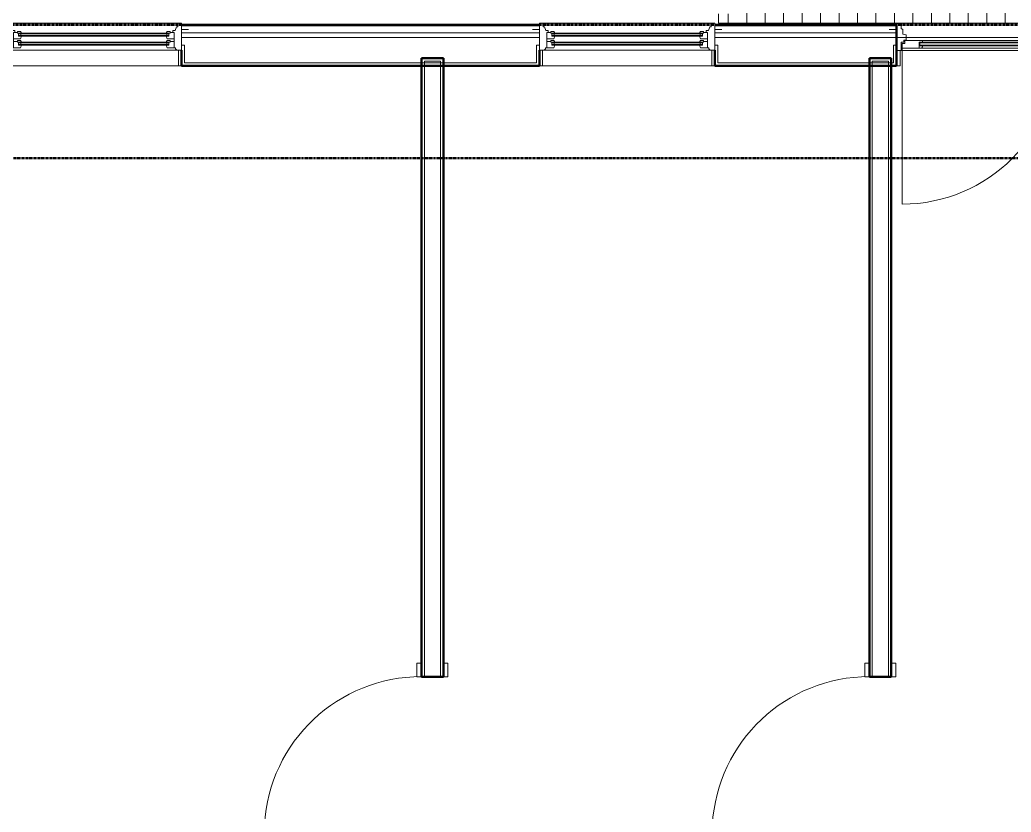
# Model space of a CAD drawing. Header units: inches. Extents: x -4218 to -1830, y 9767 to 12426.
# Drawn here: x -2481.2 to -2266.3, y 11948 to 12119.7 of the extents above; entities that cross this region are included whole.
import ezdxf

# ---------------------------------------------------------------- set-up
doc = ezdxf.new("R2010")
doc.units = ezdxf.units.IN
doc.header["$MEASUREMENT"] = 0
doc.linetypes.add('Dash 1_16_', pattern=[0.125, 0.0625, -0.0625])
for name, color, linetype, lineweight in [('0-1', 7, 'Continuous', 5), ('0-2', 252, 'Continuous', 9), ('A-DOOR-1', 10, 'Continuous', 9), ('A-DOOR-2', 50, 'Continuous', 20), ('A-DOOR-4', 31, 'Continuous', 9), ('A-DOOR-5', 31, 'Continuous', 20), ('A-DOOR-FRAM', 31, 'Continuous', 20), ('A-DOOR-FRAM-1', 50, 'Continuous', 20), ('A-DOOR-FRAM-2', 31, 'Continuous', 9), ('A-DOOR-GLAZ', 31, 'Continuous', 9), ('A-FLOR-4', 192, 'Continuous', 9), ('A-FLOR-PATT-1', 9, 'Continuous', 9), ('A-GLAZ-1', 151, 'Continuous', 9), ('A-GLAZ-2', 151, 'Continuous', 20), ('A-WALL', 113, 'Continuous', 13), ('A-WALL-1', 7, 'Continuous', 50), ('A-WALL-2', 250, 'Continuous', 13), ('A-WALL-8', 113, 'Continuous', 50), ('C-PROP-LINE-1', 91, 'Dash 1_16_', 50)]:
    doc.layers.add(name, color=color, linetype=linetype, lineweight=lineweight)

# ---------------------------------------------------------------- blocks, each defined once
blk = doc.blocks.new('SWING - SINGLE - FLUSH - 2-10 x 6-8 - PRIVACY-3199405-BACKGROUND - 2ND FLOOR')
at = {"layer": 'A-DOOR-1'}
blk.add_arc((17, -2.38), 34.07, 180, 266.6343, dxfattribs=at)
at = {"layer": 'A-DOOR-2'}
for p, q in [((15, -2.38), (15, -36.38)), ((17, -2.38), (15, -2.38)), ((17, -2.38), (17, -36.38)), ((17, -36.38), (15, -36.38))]:
    blk.add_line(p, q, dxfattribs=at)
at = {"layer": 'A-DOOR-FRAM-1'}
for p, q in [((-20, 2.37), (-20, 3.37)), ((-20, 3.37), (-17, 3.37)), ((-17, 2.37), (-20, 2.37)), ((-17, 3.37), (-17, 2.37)), ((17, 2.37), (17, 3.37)), ((17, 3.37), (20, 3.37)), ((20, 2.37), (17, 2.37)), ((20, 3.37), (20, 2.37)), ((-20, -2.38), (-17, -2.38)), ((-20, -3.38), (-20, -2.38)), ((-17, -3.38), (-20, -3.38)), ((-17, -2.38), (-17, -3.38)), ((17, -2.38), (20, -2.38)), ((17, -3.38), (17, -2.38)), ((20, -3.38), (17, -3.38)), ((20, -2.38), (20, -3.38))]:
    blk.add_line(p, q, dxfattribs=at)
blk = doc.blocks.new('CTR - 1st Phase - Unit Layouts_rvt-1-BACKGROUND - 2ND FLOOR')
at = {"layer": 'A-WALL-1'}
for p, q in [((-2393.5, 12111.34), (-2394.12, 12111.34)), ((-2394.12, 12111.34), (-2394.12, 11977.33)), ((-2390, 12111.34), (-2393.5, 12111.34)), ((-2389.37, 12111.34), (-2390, 12111.34)), ((-2389.37, 11977.33), (-2389.37, 12111.34)), ((-2296.45, 12111.34), (-2297.07, 12111.34)), ((-2297.07, 12111.34), (-2297.07, 11977.33)), ((-2292.95, 12111.34), (-2296.45, 12111.34)), ((-2292.32, 12111.34), (-2292.95, 12111.34)), ((-2292.32, 11977.33), (-2292.32, 12111.34)), ((-2394.12, 11977.33), (-2389.37, 11977.33)), ((-2297.07, 11977.33), (-2292.32, 11977.33))]:
    blk.add_line(p, q, dxfattribs=at)
at = {"layer": 'A-WALL-2'}
for p, q in [((-2390, 12110.71), (-2393.5, 12110.71)), ((-2393.5, 12110.71), (-2393.5, 11977.33)), ((-2390, 12110.71), (-2390, 11977.33)), ((-2292.95, 12110.71), (-2296.45, 12110.71)), ((-2296.45, 12110.71), (-2296.45, 11977.33)), ((-2292.95, 12110.71), (-2292.95, 11977.33))]:
    blk.add_line(p, q, dxfattribs=at)
at = {"layer": '0-2'}
for p, rotation in [((-2391.75, 11960.33), 269.9999999999463), ((-2294.7, 11960.33), 270.0000000000201)]:
    blk.add_blockref('SWING - SINGLE - FLUSH - 2-10 x 6-8 - PRIVACY-3199405-BACKGROUND - 2ND FLOOR', p, dxfattribs=dict(at, rotation=rotation))
blk = doc.blocks.new('Door-Inswing-Andersen-400_Series-Single - 3_ 0-1_8_ x custom height - 2ND FLOOR-2895725-BACKGROUND - 2ND FLOOR')
at = {"layer": 'A-DOOR-4'}
blk.add_line((16.87, 0.66), (16.87, 34.41), dxfattribs=at)
blk.add_arc((16.87, 0.66), 33.75, 90, 180, dxfattribs=at)
at = {"layer": 'A-DOOR-5'}
for p, q in [((-16.87, -0.41), (-16.87, 0.66)), ((-16.87, 0.66), (-12.44, 0.66)), ((-13.19, 0.66), (-13.19, -0.66)), ((-13.19, 0.66), (-13.19, 0.59)), ((-13.19, 0.59), (-12.67, 0.59)), ((-12.44, 0.09), (-13.19, 0.09)), ((-12.67, 0.59), (-12.47, 0.34)), ((-12.47, 0.34), (-12.44, 0.16)), ((12.44, 0.66), (-12.44, 0.66)), ((-12.44, 0.16), (-12.44, 0.09)), ((16.87, 0.66), (12.44, 0.66)), ((12.47, 0.34), (12.44, 0.16)), ((12.44, 0.16), (12.44, 0.09)), ((12.44, 0.09), (13.19, 0.09)), ((12.67, 0.59), (12.47, 0.34)), ((13.19, 0.59), (12.67, 0.59)), ((13.19, 0.66), (13.19, -0.66)), ((13.19, 0.66), (13.19, 0.59)), ((16.87, -0.41), (16.87, 0.66)), ((-16.26, -0.42), (-16.87, -0.41)), ((-16.26, -1.06), (-16.26, -0.42)), ((-16.26, -1.06), (-12.44, -1.06)), ((-13.19, -0.66), (-12.44, -0.66)), ((-12.44, -0.75), (-12.47, -1.06)), ((-12.44, -0.66), (-12.44, -0.75)), ((12.44, -1.06), (-12.44, -1.06)), ((12.44, -0.66), (12.44, -0.75)), ((13.19, -0.66), (12.44, -0.66)), ((12.44, -0.75), (12.47, -1.06)), ((16.26, -1.06), (12.44, -1.06)), ((16.26, -0.42), (16.87, -0.41)), ((16.26, -1.06), (16.26, -0.42))]:
    blk.add_line(p, q, dxfattribs=at)
at = {"layer": 'A-DOOR-FRAM'}
for p, q in [((-18.06, -4.75), (-18.06, 1.12)), ((-18.06, 1.12), (-17.03, 1.12)), ((-17.69, 1.12), (-18.06, 1.12)), ((-18.06, 1.12), (-17.94, 1.12)), ((-18.06, -4.44), (-18.06, 1.12)), ((-17.31, 1.12), (17.31, 1.12)), ((-17.03, 1.12), (-17.03, -0.66)), ((17.03, 1.12), (17.03, -0.66)), ((18.06, 1.12), (17.03, 1.12)), ((17.94, 1.12), (18.06, 1.12)), ((18.06, -4.75), (18.06, 1.12)), ((18.06, 1.12), (18.06, -4.44)), ((-17.03, -0.66), (-16.45, -0.66)), ((-16.45, -0.66), (-16.45, -1.09)), ((-16.45, -1.09), (-16, -1.09)), ((-16, -1.09), (-16, -2.23)), ((16.45, -1.09), (16, -1.09)), ((16, -1.09), (16, -2.23)), ((16.45, -0.66), (16.45, -1.09)), ((17.03, -0.66), (16.45, -0.66)), ((-19.69, -3.44), (-18.06, -3.44)), ((-16.69, -3.39), (-17.03, -3.63)), ((-17.03, -3.63), (-17.03, -4.75)), ((-16, -2.23), (-16.69, -2.39)), ((-16.69, -2.39), (-16.69, -3.39)), ((16, -2.23), (16.69, -2.39)), ((16.69, -2.39), (16.69, -3.39)), ((16.69, -3.39), (17.03, -3.63)), ((17.03, -3.63), (17.03, -4.75)), ((19.69, -3.44), (18.06, -3.44)), ((-18.06, -4.8), (-18.06, -4.44)), ((-18.06, -4.75), (-17.03, -4.75)), ((18.06, -4.75), (17.03, -4.75)), ((18.06, -4.44), (18.06, -4.8))]:
    blk.add_line(p, q, dxfattribs=at)
at = {"layer": 'A-DOOR-FRAM-2'}
for p, q in [((-17.94, 4.44), (-17.31, 4.44)), ((-17.94, 1.12), (-17.94, 4.44)), ((-17.31, 4.44), (-17.31, 1.12)), ((17.31, 4.44), (17.94, 4.44)), ((17.31, 1.12), (17.31, 4.44)), ((17.94, 4.44), (17.94, 1.12)), ((-17.31, 1.12), (-17.94, 1.12)), ((17.94, 1.12), (17.31, 1.12))]:
    blk.add_line(p, q, dxfattribs=at)
at = {"layer": 'A-DOOR-GLAZ'}
for p, q in [((12.44, 0.09), (-12.44, 0.09)), ((-13.19, -0.06), (-12.44, -0.06)), ((-12.44, -0.5), (-13.19, -0.5)), ((-12.98, -0.5), (-12.98, -0.06)), ((12.44, -0.06), (-12.44, -0.06)), ((12.44, -0.5), (-12.44, -0.5)), ((12.44, -0.66), (-12.44, -0.66)), ((13.19, -0.06), (12.44, -0.06)), ((12.44, -0.5), (13.19, -0.5)), ((12.98, -0.5), (12.98, -0.06))]:
    blk.add_line(p, q, dxfattribs=at)
blk = doc.blocks.new('Window-Double_Hung-Andersen-400_Series-Tilt_Wash - DOUBLE HUNG - REVERSE COTTAGE - 2ND FLOOR-2888385-BACKGROUND - 2ND FLOOR')
at = {"layer": 'A-GLAZ-1'}
for p, q in [((-16.29, 2.5), (-15.7, 2.5)), ((-15.82, 2.5), (-15.82, 2.12)), ((-15.7, 2.62), (15.7, 2.62)), ((-15.7, 2.5), (15.7, 2.5)), ((16.29, 2.5), (15.7, 2.5)), ((15.82, 2.5), (15.82, 2.12)), ((-16.29, 2.12), (-15.7, 2.12)), ((-16.29, 0.56), (-15.7, 0.56)), ((-16.29, 0.19), (-15.7, 0.19)), ((-15.82, 0.56), (-15.82, 0.19)), ((-15.7, 2.12), (15.7, 2.12)), ((-15.7, 2), (15.7, 2)), ((-15.7, 0.69), (15.7, 0.69)), ((-15.7, 0.56), (15.7, 0.56)), ((-15.7, 0.19), (15.7, 0.19)), ((-15.7, 0.06), (15.7, 0.06)), ((16.29, 2.12), (15.7, 2.12)), ((16.29, 0.56), (15.7, 0.56)), ((16.29, 0.19), (15.7, 0.19)), ((15.82, 0.56), (15.82, 0.19)), ((18.95, -1.06), (-18.95, -1.06)), ((-18.95, -1.06), (-18.95, -4.44)), ((-18.32, -1.06), (-18.32, -4.44)), ((18.32, -1.06), (18.32, -4.44)), ((18.95, -4.44), (18.95, -1.06)), ((-19.01, -3.94), (-19.01, -2.44)), ((-19.01, -2.44), (-18.95, -2.44)), ((-18.95, -3.94), (-19.01, -3.94)), ((18.95, -2.44), (19.01, -2.44)), ((19.01, -3.94), (18.95, -3.94)), ((19.01, -2.44), (19.01, -3.94)), ((-18.95, -4.44), (18.95, -4.44))]:
    blk.add_line(p, q, dxfattribs=at)
at = {"layer": 'A-GLAZ-2'}
for p, q in [((19.01, 4.81), (-19.01, 4.81)), ((-19.01, 4.81), (-19.01, -1.06)), ((-18.2, 4.81), (-18.2, 4)), ((18.2, 4.81), (18.2, 4)), ((19.01, -1.06), (19.01, 4.81)), ((-19.01, 3.44), (-20.51, 3.44)), ((-18.2, 4), (-17.92, 4)), ((-17.92, 4), (-17.61, 3.19)), ((-17.61, 3.19), (-17.14, 3.19)), ((-17.42, 2.75), (-16.57, 2.75)), ((-17.42, 2.75), (-17.42, -0.56)), ((-17.14, 3.19), (-17.14, 2.75)), ((-15.86, 2.97), (-16.57, 2.97)), ((-16.57, 2.62), (-16.57, 2.97)), ((-15.7, 2.62), (-16.57, 2.62)), ((-16.29, 2.62), (-16.29, 2)), ((-15.86, 2.97), (-15.7, 2.62)), ((15.86, 2.97), (15.7, 2.62)), ((15.7, 2.62), (16.57, 2.62)), ((15.86, 2.97), (16.57, 2.97)), ((16.29, 2.62), (16.29, 2)), ((16.57, 2.62), (16.57, 2.97)), ((17.42, 2.75), (16.57, 2.75)), ((17.14, 3.19), (17.14, 2.75)), ((17.61, 3.19), (17.14, 3.19)), ((17.42, 2.75), (17.42, -0.56)), ((17.92, 4), (17.61, 3.19)), ((18.2, 4), (17.92, 4)), ((19.01, 3.44), (20.51, 3.44)), ((-17.42, 1.37), (-15.86, 1.37)), ((-17.42, 0.81), (-16.57, 0.81)), ((-15.86, 1.03), (-16.57, 1.03)), ((-16.57, 0.69), (-16.57, 1.03)), ((-15.7, 0.69), (-16.57, 0.69)), ((-15.7, 2), (-16.29, 2)), ((-16.29, 0.69), (-16.29, 0.06)), ((-15.7, 0.06), (-16.29, 0.06)), ((-15.86, 1.37), (-15.7, 2)), ((-15.86, 1.03), (-15.7, 0.69)), ((-15.86, -0.56), (-15.7, 0.06)), ((15.7, 2), (16.29, 2)), ((15.86, 1.37), (15.7, 2)), ((15.86, 1.03), (15.7, 0.69)), ((15.7, 0.69), (16.57, 0.69)), ((15.7, 0.06), (16.29, 0.06)), ((15.86, -0.56), (15.7, 0.06)), ((17.42, 1.37), (15.86, 1.37)), ((15.86, 1.03), (16.57, 1.03)), ((16.29, 0.69), (16.29, 0.06)), ((16.57, 0.69), (16.57, 1.03)), ((17.42, 0.81), (16.57, 0.81)), ((-19.01, -1.06), (19.01, -1.06)), ((-17.67, -0.78), (-18, -1.06)), ((-17.67, -0.78), (-17.67, -0.56)), ((-17.67, -0.56), (-15.86, -0.56)), ((17.67, -0.56), (15.86, -0.56)), ((17.67, -0.78), (17.67, -0.56)), ((17.67, -0.78), (18, -1.06))]:
    blk.add_line(p, q, dxfattribs=at)
blk = doc.blocks.new('Family - ___-2835860-BACKGROUND - 2ND FLOOR')
at = {"layer": 'C-PROP-LINE-1'}
blk.add_line((-2067.55, 12118.59), (-2523.72, 12118.59), dxfattribs=at)
blk = doc.blocks.new('Family - ___-2835903-BACKGROUND - 2ND FLOOR')
at = {"layer": 'C-PROP-LINE-1'}
blk.add_line((-2096.45, 12089.69), (-3831.82, 12089.69), dxfattribs=at)
blk = doc.blocks.new('Family - ___-2835932-BACKGROUND - 2ND FLOOR')
at = {"layer": 'C-PROP-LINE-1'}
blk.add_line((-2067.55, 12118.59), (-3860.72, 12118.59), dxfattribs=at)

msp = doc.modelspace()

# ---------------------------------------------------------------- hatches: boundary and pattern name
at = {"layer": 'A-FLOR-PATT-1'}
h = msp.add_hatch(dxfattribs=at)
h.set_pattern_fill('FP_2', color=256, style=0, pattern_type=2)
h.set_pattern_definition([(270, (-2991.646, 11076.839), (4, 2e-16), []), (0, (-2991.646, 11076.839), (8, 8), [4, -28]), (0, (-2987.646, 11060.839), (8, 8), [4, -28])])
h.paths.add_polyline_path([(-2329.77, 12118.95), (-2216.45, 12118.96), (-2216.45, 12120.95), (-2217.86, 12120.95), (-2217.86, 12120.36), (-2219.04, 12120.36), (-2219.04, 12120.95), (-2220.81, 12120.95), (-2220.85, 12179.48), (-2325.41, 12179.48), (-2325.43, 12120.95), (-2329.77, 12120.95)], flags=0)

# ---------------------------------------------------------------- linework, layer by layer
at = {"layer": 'A-FLOR-4'}
for p, q in [((-2329.77, 12120.95), (-2329.77, 12118.95)), ((-2329.77, 12118.95), (-2253.74, 12118.95)), ((-2255.06, 12115.84), (-2291.19, 12115.84))]:
    msp.add_line(p, q, dxfattribs=at)
at = {"layer": 'A-WALL'}
for p, q in [((-2368.56, 12118.34), (-2446.11, 12118.34)), ((-2291.19, 12118.34), (-2330.54, 12118.34)), ((-2368.56, 12116.84), (-2446.11, 12116.84)), ((-2368.56, 12115.84), (-2446.11, 12115.84)), ((-2291.19, 12116.84), (-2330.54, 12116.84)), ((-2291.19, 12115.84), (-2330.54, 12115.84)), ((-2445.49, 12114.15), (-2446.11, 12114.15)), ((-2445.49, 12114.15), (-2445.49, 12110.34)), ((-2369.19, 12110.34), (-2369.19, 12114.15)), ((-2368.56, 12114.15), (-2369.19, 12114.15)), ((-2329.91, 12114.15), (-2330.54, 12114.15)), ((-2329.91, 12114.15), (-2329.91, 12110.34)), ((-2291.81, 12110.34), (-2291.81, 12114.15)), ((-2291.19, 12114.15), (-2291.81, 12114.15)), ((-2445.49, 12110.34), (-2369.19, 12110.34)), ((-2329.91, 12110.34), (-2291.81, 12110.34))]:
    msp.add_line(p, q, dxfattribs=at)
at = {"layer": 'A-WALL-8'}
for p, q in [((-2368.56, 12118.59), (-2446.11, 12118.59)), ((-2291.19, 12118.59), (-2330.54, 12118.59)), ((-2291.19, 12109.71), (-2291.19, 12118.59)), ((-2446.11, 12113.09), (-2446.11, 12109.71)), ((-2368.56, 12109.71), (-2368.56, 12113.09)), ((-2330.54, 12113.09), (-2330.54, 12109.71)), ((-2446.11, 12109.71), (-2368.56, 12109.71)), ((-2330.54, 12109.71), (-2291.19, 12109.71))]:
    msp.add_line(p, q, dxfattribs=at)

# ---------------------------------------------------------------- block references
at = {"layer": '0-1'}
msp.add_blockref('CTR - 1st Phase - Unit Layouts_rvt-1-BACKGROUND - 2ND FLOOR', (0, 0), dxfattribs=at)
at = {"layer": 'A-DOOR-4', "rotation": 180}
msp.add_blockref('Door-Inswing-Andersen-400_Series-Single - 3_ 0-1_8_ x custom height - 2ND FLOOR-2895725-BACKGROUND - 2ND FLOOR', (-2273.12, 12114.15), dxfattribs=at)
at = {"layer": 'A-GLAZ-1'}
for p in [(-2465.12, 12114.15), (-2349.55, 12114.15)]:
    msp.add_blockref('Window-Double_Hung-Andersen-400_Series-Tilt_Wash - DOUBLE HUNG - REVERSE COTTAGE - 2ND FLOOR-2888385-BACKGROUND - 2ND FLOOR', p, dxfattribs=at)
at = {"layer": 'C-PROP-LINE-1'}
for name in ['Family - ___-2835860-BACKGROUND - 2ND FLOOR', 'Family - ___-2835932-BACKGROUND - 2ND FLOOR', 'Family - ___-2835903-BACKGROUND - 2ND FLOOR']:
    msp.add_blockref(name, (0, 0), dxfattribs=at)

doc.saveas('drawing.dxf')
